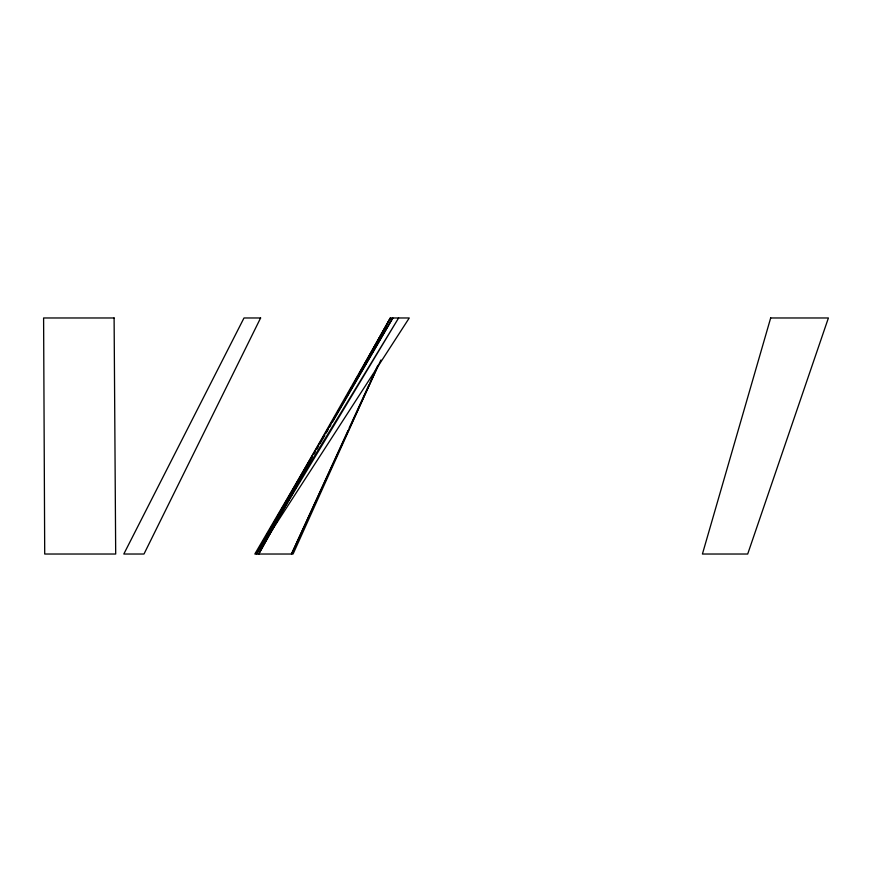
<?xml version="1.0" encoding="UTF-8"?>
<svg xmlns="http://www.w3.org/2000/svg" width="872" height="872" viewBox="0 0 872 872"><rect width="100%" height="100%" fill="white"/><g stroke="black" fill="none" stroke-linecap="round" stroke-linejoin="round"><path stroke-width="1.31" d="M378.372 364.943L293.068 554.025L256.019 554.025L390.514 317.975L362.708 367.799M348.059 430.441L291.477 554.025L380.922 359.994M349.192 427.967L368.998 384.716M370.131 382.241L374.088 373.587M375.222 371.112L377.489 366.175M277.242 520.813L258.744 554.025L310.388 461.506M285.831 505.389L287.15 503.024M288.479 500.648L306.977 467.436M308.296 465.059L309.625 462.694M345.301 398.635L346.62 396.259M347.95 393.893L351.907 386.776M353.236 384.399L357.858 376.094M359.177 373.728L390.231 317.975L409.262 317.975L256.651 554.025L398.613 317.975L254.82 554.025L392.825 317.975L332.254 422.495M354.097 383.211L355.416 380.846M356.746 378.47L358.065 376.094M360.06 372.54L361.379 370.164M256.019 554.025L295.499 485.911M296.862 483.557L302.987 472.995M304.35 470.64L306.388 467.12M307.751 464.776L309.113 462.422M310.476 460.078L312.514 456.547M313.876 454.203L315.239 451.849M316.601 449.505L318.64 445.984M320.002 443.63L324.766 435.411M326.128 433.068L328.166 429.536M329.529 427.193L330.891 424.838M770.674 317.975L702.418 554.025L747.696 554.025L828.4 317.975L770.674 317.975M260.608 317.975L143.989 554.025L123.802 554.025L243.996 317.975L260.608 317.975M114.101 317.975L43.6 317.975L44.712 554.025L115.693 554.025L114.101 317.975"/></g></svg>
